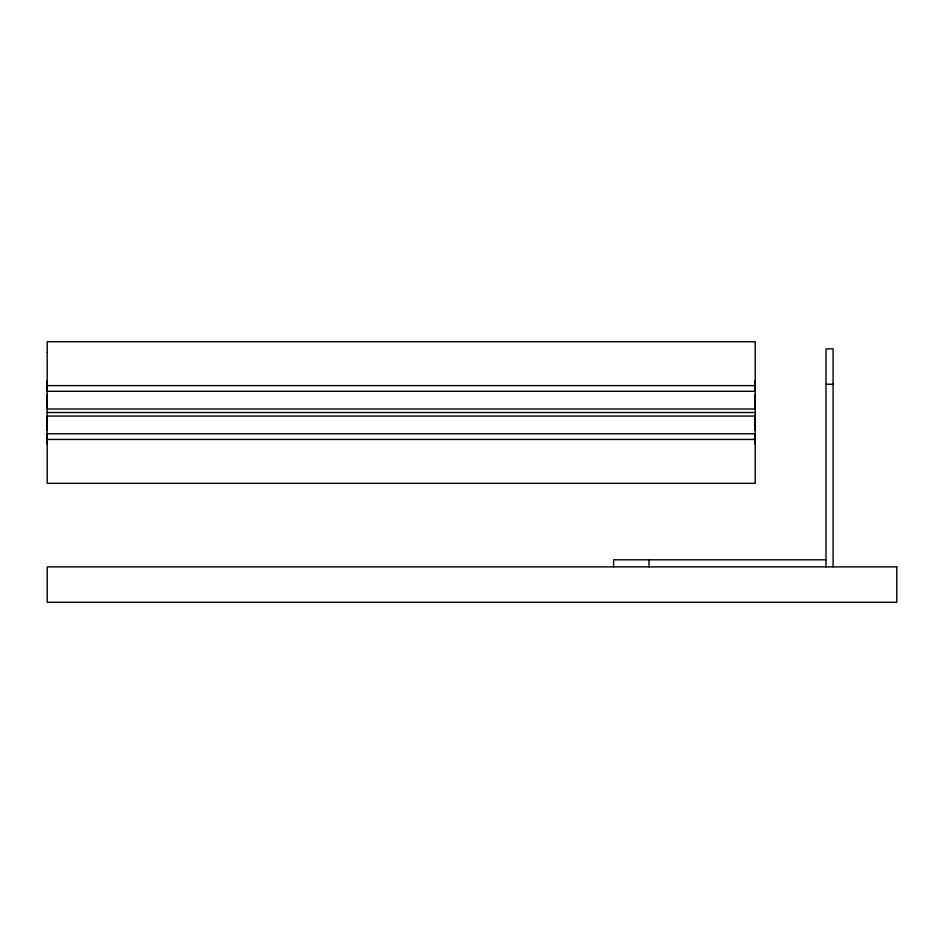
<?xml version="1.0" encoding="UTF-8"?>
<svg xmlns="http://www.w3.org/2000/svg" width="944" height="944" viewBox="0 0 944 944"><rect width="100%" height="100%" fill="white"/><g stroke="black" fill="none" stroke-linecap="round" stroke-linejoin="round"><path stroke-width="1.42" d="M826 384.255L833.08 384.255M47.2 412.528L755.2 412.528M826 559.792L613.6 559.792L613.6 566.872M833.08 566.872L833.08 348.855L826 348.855L826 566.872M755.2 380.668L755.2 384.208M755.2 394.568L755.2 430.488M755.2 440.848L755.2 444.388M649 559.792L649 566.872M47.2 380.668L47.2 384.208M47.2 394.568L47.2 430.488M47.2 440.848L47.2 444.388M47.2 416.068L47.2 483.328L755.2 483.328L755.2 416.068L47.2 416.068M47.2 352.348L47.2 408.988L755.2 408.988L755.2 341.728L47.2 341.728L47.2 352.348M755.2 385.624L47.2 385.624L47.2 391.288L755.2 391.288L755.2 385.624M755.2 433.768L47.2 433.768L47.2 439.432L755.2 439.432L755.2 433.768M896.8 566.872L47.2 566.872L47.2 602.272L896.8 602.272L896.8 566.872"/></g></svg>
